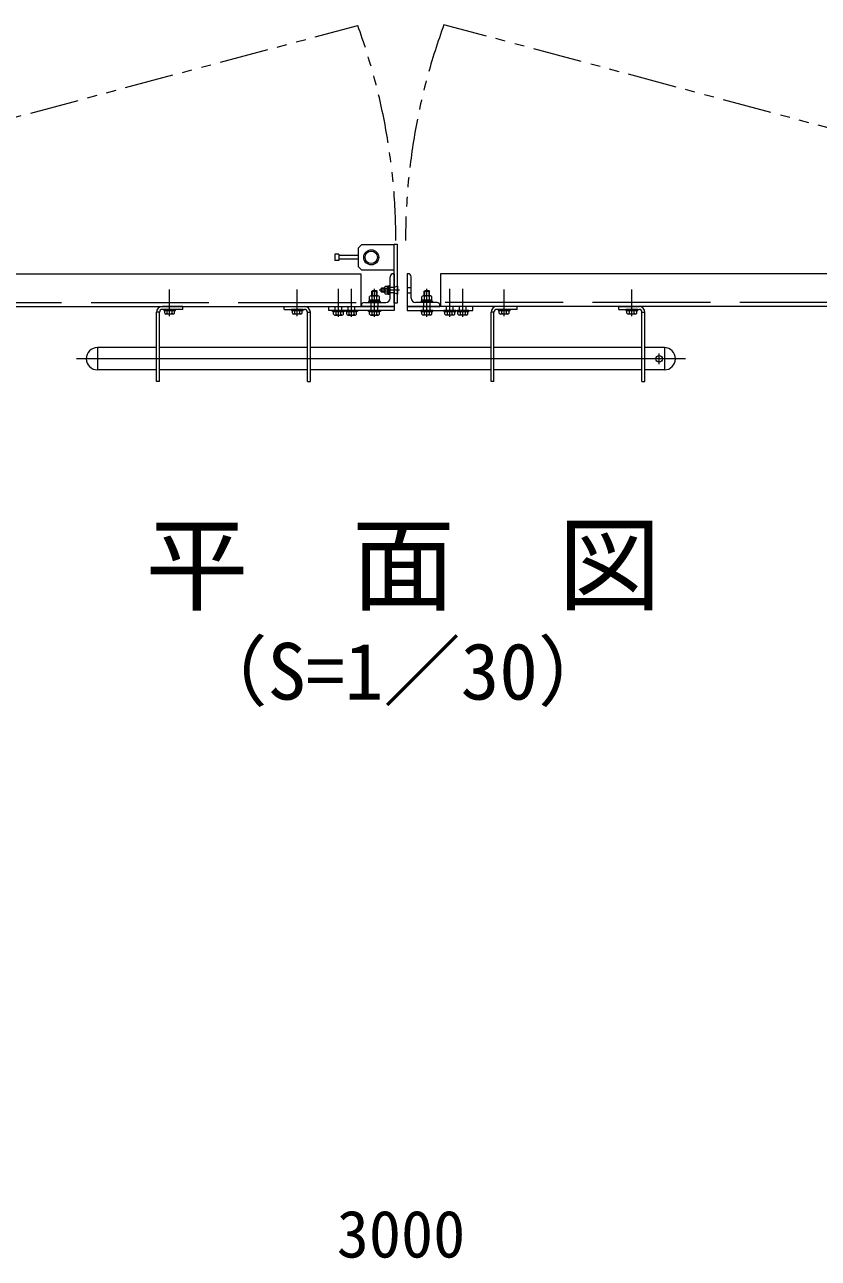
# Model space of a CAD drawing. Units: millimetres, scale not verified. Extents: x -6300 to 6300, y -4455 to 4455.
# Drawn here: x -2734 to -1522, y 1105 to 2991 of the extents above; entities that cross this region are included whole.
import ezdxf
from ezdxf.enums import TextEntityAlignment as Align

# ---------------------------------------------------------------- set-up
doc = ezdxf.new("R2010")
doc.units = ezdxf.units.MM
doc.header["$LTSCALE"] = 30
for name, pattern in [('DASHED', [7.5, 6, -1.5]), ('USER1', [50.8, 31.75, -6.35, 6.35, -6.35]), ('USER3', [5, 2.5, -0.5, 0.5, -0.5, 0.5, -0.5])]:
    doc.linetypes.add(name, pattern=pattern)
for name, color, linetype, lineweight in [('0-0_D-TTL-TXT', 7, 'Continuous', 18), ('0-1_D-STR1', 1, 'Continuous', 18), ('0-2_D-BMK', 2, 'USER1', 13), ('0-6_D-STR-DIM', 7, 'Continuous', 9), ('0-9_D-STR3', 3, 'Continuous', 13)]:
    doc.layers.add(name, color=color, linetype=linetype, lineweight=lineweight)
doc.styles.add('ＭＳ ゴシック', font='')
doc.styles.get('ＭＳ ゴシック').set_extended_font_data('MS Gothic')

msp = doc.modelspace()

# ---------------------------------------------------------------- linework, layer by layer
at = {"layer": '0-1_D-STR1'}
for p, q in [((-3532.41, 2609.9), (-2220.41, 2609.9)), ((-2220.41, 2609.9), (-2220.41, 2559.9)), ((-2175.41, 2572.4), (-2175.41, 2605.4)), ((-2143.41, 2572.4), (-2143.41, 2605.4)), ((-786.41, 2609.9), (-2098.41, 2609.9)), ((-2098.41, 2609.9), (-2098.41, 2559.9)), ((-2214.91, 2565.9), (-2181.91, 2565.9)), ((-2103.91, 2565.9), (-2136.91, 2565.9)), ((-3532.41, 2559.9), (-2220.41, 2559.9)), ((-786.41, 2559.9), (-2098.41, 2559.9))]:
    msp.add_line(p, q, dxfattribs=at)
at = {"layer": '0-1_D-STR1', "linetype": 'DASHED'}
for p, q in [((-2169.41, 2588.9), (-2175.41, 2588.9)), ((-2149.41, 2588.9), (-2143.41, 2588.9)), ((-3532.41, 2565.9), (-2220.41, 2565.9)), ((-2204.41, 2559.9), (-2204.41, 2565.9)), ((-2194.41, 2565.9), (-2194.41, 2559.9)), ((-2169.41, 2580.9), (-2175.41, 2580.9)), ((-2149.41, 2580.9), (-2143.41, 2580.9)), ((-2124.41, 2565.9), (-2124.41, 2559.9)), ((-2114.41, 2559.9), (-2114.41, 2565.9)), ((-786.41, 2565.9), (-2098.41, 2565.9))]:
    msp.add_line(p, q, dxfattribs=at)
at = {"layer": '0-1_D-STR1'}
for points in [[(-2170.91, 2609.9), (-2169.41, 2609.9), (-2169.41, 2559.9), (-2219.41, 2559.9), (-2219.41, 2561.4)], [(-2147.91, 2609.9), (-2149.41, 2609.9), (-2149.41, 2559.9), (-2099.41, 2559.9), (-2099.41, 2561.4)]]:
    msp.add_lwpolyline(points, dxfattribs=at)
for centre, radius, start, end in [((-2170.91, 2605.4), 4.5, 90, 180), ((-2147.91, 2605.4), 4.5, 0, 90), ((-2214.91, 2561.4), 4.5, 90, 180), ((-2181.91, 2572.4), 6.5, 270, 0), ((-2136.91, 2572.4), 6.5, 180, 270), ((-2103.91, 2561.4), 4.5, 0, 90)]:
    msp.add_arc(centre, radius, start, end, dxfattribs=at)
at = {"layer": '0-2_D-BMK', "linetype": 'USER3'}
for p, q in [((-3593.91, 2622.6), (-2225.04, 2989.39)), ((-724.91, 2622.6), (-2093.34, 2990.61))]:
    msp.add_line(p, q, dxfattribs=at)
at = {"layer": '0-2_D-BMK'}
for p, q in [((-2512.41, 2544.81), (-2512.41, 2585.81)), ((-2317.41, 2544.81), (-2317.41, 2585.81)), ((-2254.42, 2543.9), (-2254.42, 2586.8)), ((-2234.42, 2543.9), (-2234.42, 2586.8)), ((-2199.41, 2543.9), (-2199.41, 2586.8)), ((-2161.41, 2584.9), (-2192.41, 2584.9)), ((-2119.41, 2543.9), (-2119.41, 2586.8)), ((-2084.41, 2543.9), (-2084.41, 2586.8)), ((-2064.41, 2543.9), (-2064.41, 2586.8)), ((-2001.41, 2544.81), (-2001.41, 2585.81)), ((-1806.41, 2544.81), (-1806.41, 2585.81)), ((-1724.66, 2479.9), (-2654.66, 2479.9)), ((-1764.66, 2471.75), (-1764.66, 2487.97))]:
    msp.add_line(p, q, dxfattribs=at)
at = {"layer": '0-2_D-BMK', "linetype": 'USER3'}
for centre, start, end in [((-3126.91, 2659.97), 0.03308, 20.06519), ((-1191.91, 2659.97), 159.85715, 179.96692)]:
    msp.add_arc(centre, 960.15, start, end, dxfattribs=at)
at = {"layer": '0-9_D-STR3'}
for p, q in [((-2224.41, 2648.9), (-2219.41, 2653.9)), ((-2224.41, 2648.9), (-2224.41, 2620.9)), ((-2169.41, 2653.9), (-2219.41, 2653.9)), ((-2259.91, 2639.9), (-2259.91, 2629.9)), ((-2253.91, 2639.9), (-2259.91, 2639.9)), ((-2253.91, 2629.9), (-2259.91, 2629.9)), ((-2253.91, 2639.9), (-2253.91, 2629.9)), ((-2224.41, 2637.9), (-2253.91, 2637.9)), ((-2224.41, 2631.9), (-2253.91, 2631.9)), ((-2224.41, 2620.9), (-2219.41, 2615.9)), ((-2219.41, 2615.9), (-2169.41, 2615.9)), ((-2203.41, 2583.1), (-2202.21, 2584.3)), ((-2202.66, 2576), (-2202.66, 2583.85)), ((-2202.21, 2584.3), (-2196.61, 2584.3)), ((-2196.16, 2576), (-2196.16, 2583.85)), ((-2188.91, 2587.9), (-2189.41, 2587.4)), ((-2189.41, 2582.4), (-2189.41, 2587.4)), ((-2184.01, 2587.4), (-2189.41, 2587.4)), ((-2184.01, 2587.9), (-2188.91, 2587.9)), ((-2188.91, 2587.9), (-2188.91, 2581.9)), ((-2184.01, 2580.74), (-2184.01, 2589.06)), ((-2183.13, 2587.7), (-2179.01, 2587.7)), ((-2164.91, 2590.9), (-2164.91, 2578.9)), ((-2164.41, 2590.9), (-2164.91, 2590.9)), ((-2164.41, 2587), (-2164.91, 2586.79)), ((-2164.41, 2590.9), (-2164.41, 2578.9)), ((-2123.41, 2583.1), (-2122.21, 2584.3)), ((-2122.66, 2576), (-2122.66, 2583.85)), ((-2122.21, 2584.3), (-2116.61, 2584.3)), ((-2116.16, 2576), (-2116.16, 2583.85)), ((-2190.41, 2565.9), (-2208.41, 2565.9)), ((-2206.91, 2569.5), (-2206.91, 2575.3)), ((-2191.91, 2569.5), (-2206.91, 2569.5)), ((-2193.63, 2576), (-2205.18, 2576)), ((-2203.41, 2576), (-2203.41, 2583.1)), ((-2203.16, 2569.5), (-2203.16, 2575.3)), ((-2199.04, 2567.5), (-2200.19, 2569.5)), ((-2198.34, 2567.5), (-2199.5, 2569.5)), ((-2195.66, 2569.5), (-2195.66, 2575.3)), ((-2195.41, 2576), (-2195.41, 2583.1)), ((-2191.91, 2569.5), (-2191.91, 2575.3)), ((-2184.01, 2582.4), (-2189.41, 2582.4)), ((-2188.91, 2581.9), (-2189.41, 2582.4)), ((-2184.01, 2581.9), (-2188.91, 2581.9)), ((-2183.13, 2582.1), (-2179.01, 2582.1)), ((-2164.41, 2582.8), (-2164.91, 2583.01)), ((-2164.41, 2578.9), (-2164.91, 2578.9)), ((-2110.41, 2565.9), (-2128.41, 2565.9)), ((-2126.91, 2569.5), (-2126.91, 2575.3)), ((-2111.91, 2569.5), (-2126.91, 2569.5)), ((-2113.63, 2576), (-2125.18, 2576)), ((-2123.41, 2576), (-2123.41, 2583.1)), ((-2123.16, 2569.5), (-2123.16, 2575.3)), ((-2119.04, 2567.5), (-2120.19, 2569.5)), ((-2118.34, 2567.5), (-2119.5, 2569.5)), ((-2115.66, 2569.5), (-2115.66, 2575.3)), ((-2115.41, 2576), (-2115.41, 2583.1)), ((-2111.91, 2569.5), (-2111.91, 2575.3)), ((-2532.41, 2444.9), (-2532.41, 2550.9)), ((-2527.91, 2550.9), (-2532.41, 2550.9)), ((-2527.91, 2444.9), (-2527.91, 2550.9)), ((-2492.41, 2559.9), (-2523.41, 2559.9)), ((-2492.41, 2555.4), (-2523.41, 2555.4)), ((-2519.91, 2549.38), (-2519.91, 2553.8)), ((-2504.91, 2553.8), (-2519.91, 2553.8)), ((-2506.78, 2548.3), (-2518.04, 2548.3)), ((-2516.17, 2549.38), (-2516.17, 2553.8)), ((-2508.65, 2549.38), (-2508.65, 2553.8)), ((-2504.91, 2549.38), (-2504.91, 2553.8)), ((-2492.41, 2555.4), (-2492.41, 2559.9)), ((-2337.41, 2559.9), (-2306.41, 2559.9)), ((-2337.41, 2555.4), (-2337.41, 2559.9)), ((-2337.41, 2555.4), (-2306.41, 2555.4)), ((-2324.91, 2549.38), (-2324.91, 2553.8)), ((-2309.91, 2553.8), (-2324.91, 2553.8)), ((-2311.78, 2548.3), (-2323.04, 2548.3)), ((-2321.17, 2549.38), (-2321.17, 2553.8)), ((-2313.65, 2549.38), (-2313.65, 2553.8)), ((-2309.91, 2549.38), (-2309.91, 2553.8)), ((-2301.91, 2550.9), (-2297.41, 2550.9)), ((-2301.91, 2444.9), (-2301.91, 2550.9)), ((-2297.41, 2444.9), (-2297.41, 2550.9)), ((-2261.92, 2547.88), (-2261.92, 2552.3)), ((-2261.92, 2552.3), (-2246.92, 2552.3)), ((-2260.04, 2546.8), (-2248.79, 2546.8)), ((-2258.17, 2547.88), (-2258.17, 2552.3)), ((-2250.66, 2547.88), (-2250.66, 2552.3)), ((-2246.92, 2547.88), (-2246.92, 2552.3)), ((-2241.92, 2547.88), (-2241.92, 2552.3)), ((-2241.92, 2552.3), (-2226.92, 2552.3)), ((-2240.04, 2546.8), (-2228.79, 2546.8)), ((-2238.17, 2547.88), (-2238.17, 2552.3)), ((-2230.66, 2547.88), (-2230.66, 2552.3)), ((-2226.92, 2547.88), (-2226.92, 2552.3)), ((-2206.91, 2547.88), (-2206.91, 2552.3)), ((-2206.91, 2552.3), (-2191.91, 2552.3)), ((-2205.04, 2546.8), (-2193.78, 2546.8)), ((-2203.17, 2547.88), (-2203.17, 2552.3)), ((-2195.65, 2547.88), (-2195.65, 2552.3)), ((-2191.91, 2547.88), (-2191.91, 2552.3)), ((-2126.91, 2547.88), (-2126.91, 2552.3)), ((-2111.91, 2552.3), (-2126.91, 2552.3)), ((-2113.78, 2546.8), (-2125.04, 2546.8)), ((-2123.17, 2547.88), (-2123.17, 2552.3)), ((-2115.65, 2547.88), (-2115.65, 2552.3)), ((-2111.91, 2547.88), (-2111.91, 2552.3)), ((-2091.91, 2547.88), (-2091.91, 2552.3)), ((-2076.91, 2552.3), (-2091.91, 2552.3)), ((-2078.78, 2546.8), (-2090.04, 2546.8)), ((-2088.16, 2547.88), (-2088.16, 2552.3)), ((-2080.65, 2547.88), (-2080.65, 2552.3)), ((-2076.91, 2547.88), (-2076.91, 2552.3)), ((-2071.91, 2547.88), (-2071.91, 2552.3)), ((-2056.91, 2552.3), (-2071.91, 2552.3)), ((-2058.78, 2546.8), (-2070.04, 2546.8)), ((-2068.16, 2547.88), (-2068.16, 2552.3)), ((-2060.65, 2547.88), (-2060.65, 2552.3)), ((-2056.91, 2547.88), (-2056.91, 2552.3)), ((-2021.41, 2444.9), (-2021.41, 2550.9)), ((-2016.91, 2550.9), (-2021.41, 2550.9)), ((-2016.91, 2444.9), (-2016.91, 2550.9)), ((-1981.41, 2559.9), (-2012.41, 2559.9)), ((-1981.41, 2555.4), (-2012.41, 2555.4)), ((-2008.91, 2549.38), (-2008.91, 2553.8)), ((-1993.91, 2553.8), (-2008.91, 2553.8)), ((-1995.78, 2548.3), (-2007.04, 2548.3)), ((-2005.17, 2549.38), (-2005.17, 2553.8)), ((-1997.65, 2549.38), (-1997.65, 2553.8)), ((-1993.91, 2549.38), (-1993.91, 2553.8)), ((-1981.41, 2555.4), (-1981.41, 2559.9)), ((-1826.41, 2559.9), (-1795.41, 2559.9)), ((-1826.41, 2555.4), (-1826.41, 2559.9)), ((-1826.41, 2555.4), (-1795.41, 2555.4)), ((-1813.91, 2549.38), (-1813.91, 2553.8)), ((-1798.91, 2553.8), (-1813.91, 2553.8)), ((-1800.78, 2548.3), (-1812.04, 2548.3)), ((-1810.17, 2549.38), (-1810.17, 2553.8)), ((-1802.65, 2549.38), (-1802.65, 2553.8)), ((-1798.91, 2549.38), (-1798.91, 2553.8)), ((-1790.91, 2550.9), (-1786.41, 2550.9)), ((-1790.91, 2444.9), (-1790.91, 2550.9)), ((-1786.41, 2444.9), (-1786.41, 2550.9)), ((-2622.66, 2496.9), (-2622.66, 2462.9)), ((-2532.41, 2496.9), (-2622.66, 2496.9)), ((-2301.91, 2496.9), (-2527.91, 2496.9)), ((-2021.41, 2496.9), (-2297.41, 2496.9)), ((-1790.91, 2496.9), (-2016.91, 2496.9)), ((-1756.66, 2496.9), (-1786.41, 2496.9)), ((-1756.66, 2496.9), (-1756.66, 2462.9)), ((-2532.41, 2462.9), (-2622.66, 2462.9)), ((-2301.91, 2462.9), (-2527.91, 2462.9)), ((-2021.41, 2462.9), (-2297.41, 2462.9)), ((-1790.91, 2462.9), (-2016.91, 2462.9)), ((-1756.66, 2462.9), (-1786.41, 2462.9)), ((-2527.91, 2444.9), (-2532.41, 2444.9)), ((-2301.91, 2444.9), (-2297.41, 2444.9)), ((-2016.91, 2444.9), (-2021.41, 2444.9)), ((-1790.91, 2444.9), (-1786.41, 2444.9))]:
    msp.add_line(p, q, dxfattribs=at)
at = {"layer": '0-9_D-STR3', "linetype": 'DASHED'}
for p, q in [((-2164.91, 2590.9), (-2169.41, 2588.87)), ((-2164.91, 2578.9), (-2169.38, 2580.9)), ((-2259.42, 2553.9), (-2259.42, 2559.9)), ((-2249.42, 2553.9), (-2249.42, 2559.9)), ((-2239.42, 2553.9), (-2239.42, 2559.9)), ((-2229.42, 2553.9), (-2229.42, 2559.9)), ((-2204.41, 2553.9), (-2204.41, 2559.9)), ((-2194.41, 2553.9), (-2194.41, 2559.9)), ((-2124.41, 2553.9), (-2124.41, 2559.9)), ((-2114.41, 2553.9), (-2114.41, 2559.9)), ((-2089.41, 2553.9), (-2089.41, 2559.9)), ((-2079.41, 2553.9), (-2079.41, 2559.9)), ((-2069.41, 2553.9), (-2069.41, 2559.9)), ((-2059.41, 2553.9), (-2059.41, 2559.9))]:
    msp.add_line(p, q, dxfattribs=at)
at = {"layer": '0-9_D-STR3'}
for points in [[(-2169.41, 2564.9), (-2169.41, 2654.9), (-2164.91, 2654.9), (-2164.91, 2564.9)], [(-2177.01, 2591), (-2179.01, 2591), (-2179.01, 2578.8), (-2177.01, 2578.8)], [(-2175.41, 2591.15), (-2177.01, 2591.15), (-2177.01, 2578.65), (-2175.41, 2578.65)], [(-2521.41, 2555.4), (-2521.41, 2553.8), (-2503.41, 2553.8), (-2503.41, 2555.4)], [(-2326.41, 2555.4), (-2326.41, 2553.8), (-2308.41, 2553.8), (-2308.41, 2555.4)], [(-2169.41, 2559.9), (-2169.41, 2553.9), (-2269.41, 2553.9), (-2269.41, 2559.9)], [(-2245.42, 2552.3), (-2263.42, 2552.3), (-2263.42, 2553.9), (-2245.42, 2553.9)], [(-2225.42, 2552.3), (-2243.42, 2552.3), (-2243.42, 2553.9), (-2225.42, 2553.9)], [(-2190.41, 2552.3), (-2208.41, 2552.3), (-2208.41, 2553.9), (-2190.41, 2553.9)], [(-2149.41, 2559.9), (-2149.41, 2553.9), (-2049.41, 2553.9), (-2049.41, 2559.9)], [(-2128.41, 2552.3), (-2110.41, 2552.3), (-2110.41, 2553.9), (-2128.41, 2553.9)], [(-2093.41, 2552.3), (-2075.41, 2552.3), (-2075.41, 2553.9), (-2093.41, 2553.9)], [(-2073.41, 2552.3), (-2055.41, 2552.3), (-2055.41, 2553.9), (-2073.41, 2553.9)], [(-2010.41, 2555.4), (-2010.41, 2553.8), (-1992.41, 2553.8), (-1992.41, 2555.4)], [(-1815.41, 2555.4), (-1815.41, 2553.8), (-1797.41, 2553.8), (-1797.41, 2555.4)]]:
    msp.add_lwpolyline(points, close=True, dxfattribs=at)
for points in [[(-2203.41, 2583.1), (-2195.41, 2583.1), (-2196.61, 2584.3)], [(-2183.13, 2579.37), (-2179.01, 2579.37), (-2179.01, 2590.42), (-2183.13, 2590.42)], [(-2123.41, 2583.1), (-2115.41, 2583.1), (-2116.61, 2584.3)], [(-2190.41, 2565.9), (-2190.41, 2567.5), (-2208.41, 2567.5), (-2208.41, 2565.9)], [(-2191.71, 2567.5), (-2207.11, 2567.5), (-2207.11, 2569.5)], [(-2191.71, 2567.5), (-2191.71, 2569.5), (-2207.11, 2569.5)], [(-2110.41, 2565.9), (-2110.41, 2567.5), (-2128.41, 2567.5), (-2128.41, 2565.9)], [(-2111.71, 2567.5), (-2127.11, 2567.5), (-2127.11, 2569.5)], [(-2111.71, 2567.5), (-2111.71, 2569.5), (-2127.11, 2569.5)]]:
    msp.add_lwpolyline(points, dxfattribs=at)
for centre, radius in [((-2204.41, 2634.9), 11.5), ((-2204.41, 2634.9), 9.5), ((-1764.66, 2479.9), 5)]:
    msp.add_circle(centre, radius, dxfattribs=at)
for centre, radius, start, end in [((-2182.52, 2589.06), 1.49, 114.09089, 245.90911), ((-2179.13, 2584.9), 4.88, 144.98342, 215.01658), ((-2205.04, 2573.15), 2.85, 48.86505, 131.13495), ((-2199.41, 2565.6), 10.39, 68.85295, 111.14705), ((-2193.79, 2573.16), 2.85, 48.83491, 131.16509), ((-2182.52, 2580.74), 1.49, 114.09089, 245.90911), ((-2125.04, 2573.15), 2.85, 48.86505, 131.13495), ((-2119.41, 2565.6), 10.39, 68.85295, 111.14705), ((-2113.79, 2573.16), 2.85, 48.83491, 131.16509), ((-2523.41, 2550.9), 9, 90, 180), ((-2523.41, 2550.9), 4.5, 90, 180), ((-2518.04, 2550.46), 2.16, 210, 330), ((-2512.41, 2555.38), 7.08, 237.93138, 302.06862), ((-2506.78, 2550.46), 2.16, 210, 330), ((-2323.04, 2550.46), 2.16, 210, 330), ((-2317.41, 2555.38), 7.08, 237.93138, 302.06862), ((-2311.78, 2550.46), 2.16, 210, 330), ((-2306.41, 2550.9), 9, 0, 90), ((-2306.41, 2550.9), 4.5, 0, 90), ((-2260.04, 2548.96), 2.16, 210, 330), ((-2254.42, 2553.88), 7.08, 237.93138, 302.06862), ((-2248.79, 2548.96), 2.16, 210, 330), ((-2240.04, 2548.96), 2.16, 210, 330), ((-2234.42, 2553.88), 7.08, 237.93138, 302.06862), ((-2228.79, 2548.96), 2.16, 210, 330), ((-2205.04, 2548.96), 2.16, 210, 330), ((-2199.41, 2553.88), 7.08, 237.93138, 302.06862), ((-2193.78, 2548.96), 2.16, 210, 330), ((-2125.04, 2548.96), 2.16, 210, 330), ((-2119.41, 2553.88), 7.08, 237.93138, 302.06862), ((-2113.78, 2548.96), 2.16, 210, 330), ((-2090.04, 2548.96), 2.16, 210, 330), ((-2084.41, 2553.88), 7.08, 237.93138, 302.06862), ((-2078.78, 2548.96), 2.16, 210, 330), ((-2070.04, 2548.96), 2.16, 210, 330), ((-2064.41, 2553.88), 7.08, 237.93138, 302.06862), ((-2058.78, 2548.96), 2.16, 210, 330), ((-2012.41, 2550.9), 9, 90, 180), ((-2012.41, 2550.9), 4.5, 90, 180), ((-2007.04, 2550.46), 2.16, 210, 330), ((-2001.41, 2555.38), 7.08, 237.93138, 302.06862), ((-1995.78, 2550.46), 2.16, 210, 330), ((-1812.04, 2550.46), 2.16, 210, 330), ((-1806.41, 2555.38), 7.08, 237.93138, 302.06862), ((-1800.78, 2550.46), 2.16, 210, 330), ((-1795.41, 2550.9), 9, 0, 90), ((-1795.41, 2550.9), 4.5, 0, 90), ((-2622.66, 2479.9), 17, 90, 270), ((-1756.66, 2479.9), 17, 270, 90)]:
    msp.add_arc(centre, radius, start, end, dxfattribs=at)

# ---------------------------------------------------------------- texts
at = {"layer": '0-0_D-TTL-TXT', "style": 'ＭＳ ゴシック'}
for s, height, p in [('平\u3000面\u3000図', 115.5, (-2549.26, 2072.68)), ('（S=1／30）', 86.66, (-2481.03, 1932.89))]:
    msp.add_text(s, height=height, dxfattribs=at).set_placement(p, align=Align.BOTTOM_LEFT)
at = {"layer": '0-6_D-STR-DIM', "style": 'ＭＳ ゴシック'}
msp.add_text('3000', height=72.14, dxfattribs=at).set_placement((-2257.1, 1084.33), align=Align.BOTTOM_LEFT)

doc.saveas('drawing.dxf')
